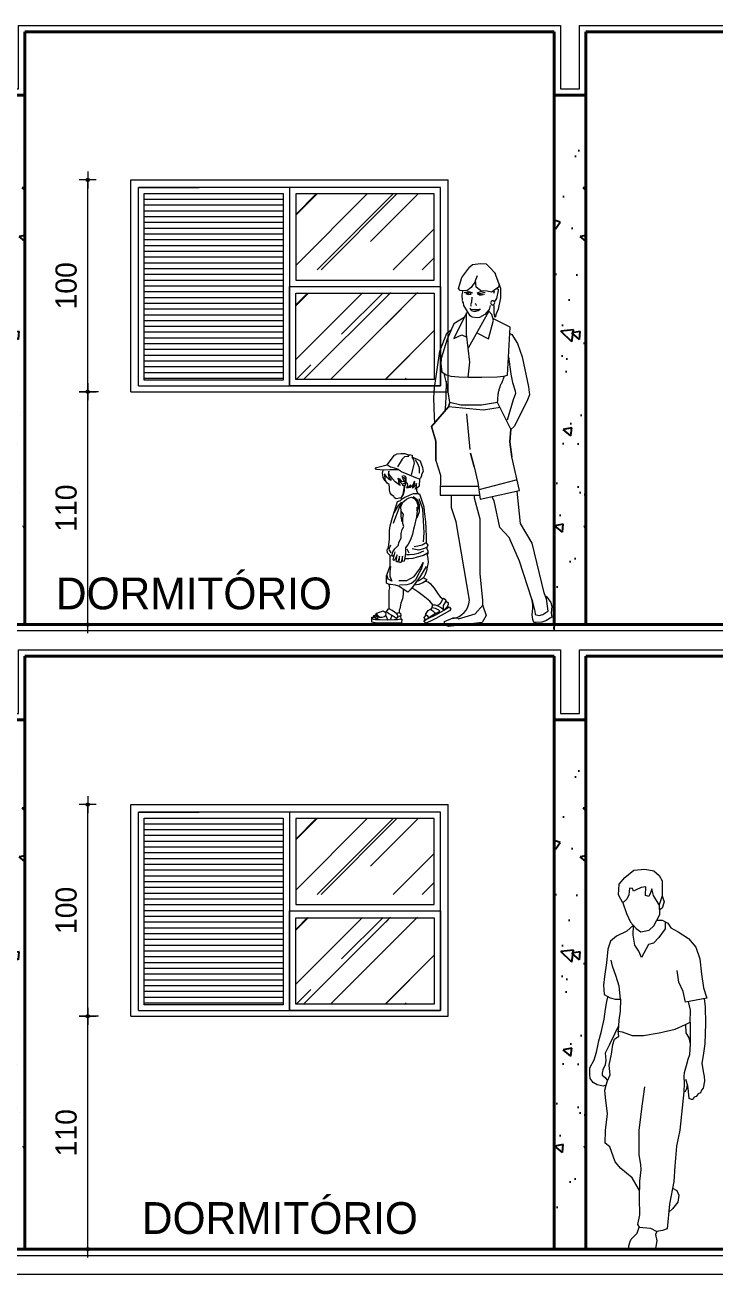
# Model space of a CAD drawing. Header units: millimetres. Extents: x 13204 to 24802, y 21209 to 40694.
# Drawn here: x 17764 to 18090, y 29175 to 29762 of the extents above; entities that cross this region are included whole.
import ezdxf

# ---------------------------------------------------------------- set-up
doc = ezdxf.new("R2010")
doc.units = ezdxf.units.MM
for name, color, linetype, lineweight in [('COTAS', 30, 'Continuous', 5), ('Hachura', 8, 'Continuous', 0), ('Layout', 6, 'Continuous', 15), ('Moveis', 6, 'Continuous', 13), ('PAREDE', 1, 'Continuous', 40), ('Paredes', 1, 'Continuous', 40), ('PISO', 5, 'Continuous', 5), ('TEXTO', 4, 'Continuous', 5), ('Veiculos e pessoas', 245, 'Continuous', 0)]:
    doc.layers.add(name, color=color, linetype=linetype, lineweight=lineweight)
doc.layers.add('HACHURAS', color=8, linetype='Continuous')
doc.styles.add('LANA', font='stylu.ttf')
doc.dimstyles.new('COTA 50', dxfattribs={"dimscale": 0, "dimtxt": 10, "dimasz": 0.5, "dimexe": 1.25, "dimexo": 5, "dimgap": 5, "dimtad": 1, "dimdec": 0, "dimtxsty": 'LANA', "dimblk": 'cota', "dimcen": 2.5, "dimse2": 1, "dimclrd": 256, "dimclre": 256, "dimclrt": 256, "dimaunit": 1, "dimadec": 0, "dimazin": 0, "dimtfac": 1, "dimtdec": 0, "dimtmove": 0, "dimatfit": 3, "dimldrblk": 'DOTSMALL', "dimfxl": 5, "dimfxlon": 1, "dimtzin": 9, "dimlwd": -1, "dimlwe": -1, "dimarcsym": 0})
pattern_1 = [(45, (13854.85, 29192.2), (23.14168, 61.71114), [409.0909, -54.5455, 136.3636, -27.2727]), (45, (13870.856, 29227.49), (-44.93342, 6.36396), [81.8182, -9, 163.6364, -20.4545]), (45, (13848.1, 29218.235), (87.35983, 113.20137), [218.1818, -38.1818, 109.0909, -27.2727])]
pattern_2 = [(45, (13854.85, 29487.2), (23.14168, 61.71114), [409.0909, -54.5455, 136.3636, -27.2727]), (45, (13870.856, 29522.49), (-44.93342, 6.36396), [81.8182, -9, 163.6364, -20.4545]), (45, (13848.1, 29513.235), (87.35983, 113.20137), [218.1818, -38.1818, 109.0909, -27.2727])]

# ---------------------------------------------------------------- blocks, each defined once
blk = doc.blocks.new('Pes004')
at = {"layer": 'Veiculos e pessoas', "color": 8}
for points in [[(-22.9, 1649.1), (-32.4, 1640.7), (-52.6, 1677.7), (-49.3, 1728.2), (-22.3, 1760.7), (20.3, 1794.4), (72, 1800), (114.6, 1792.1), (139.3, 1769.7), (153.9, 1743.9), (153.9, 1673.2), (140.5, 1630.6), (113.5, 1675.4), (105.7, 1706.9), (98.9, 1687.8), (91.1, 1669.8), (75.4, 1675.4), (76.5, 1715.8), (55.1, 1712.5), (31.6, 1701.3), (18.1, 1695.6), (13.6, 1708), (0.1, 1710.2), (-3.2, 1678.8), (-13.3, 1657.5), (-32.4, 1640.7), (-14.5, 1590.2), (4.6, 1548.7), (31.6, 1519.5), (54, 1503.8), (92.2, 1510.5), (114.6, 1531.8), (129.2, 1558.8), (154.5, 1557.8), (181.2, 1544.4), (194.5, 1521.8), (230.4, 1503.2), (278.3, 1472.6), (312.9, 1431.4), (331.6, 1375.5), (339.6, 1303.6), (348.9, 1238.4), (365.5, 1190.1), (265, 1171.9), (253, 1221.1), (233.1, 1265), (225.1, 1320.9)], [(31.6, 1701.3), (31.6, 1701.3)], [(153.9, 1673.2), (162.9, 1645.2), (153.9, 1614.9), (141, 1607.6)], [(140.5, 1630.6), (141.6, 1584.6), (129.2, 1558.8)], [(167.8, 1551.1), (167.8, 1517.8), (138.6, 1476.6), (113.3, 1450), (89.3, 1443.3), (56, 1382.1), (44, 1411.4), (25.4, 1440.7), (17.4, 1487.2), (18.1, 1534.1), (-13.2, 1507.2), (-61.1, 1483.2), (-90.4, 1459.3), (-102.4, 1422), (-109, 1356.8), (-118.4, 1291.7), (-122.4, 1251.7), (-119.7, 1207.8), (-91.7, 1191.9), (-67.8, 1185.2), (-42.5, 1185.2), (-49.1, 1246.4), (-62.5, 1293), (-81.1, 1340.9), (-86.4, 1370.2)], [(46.6, 281.4), (11.8, 341.1), (-41.6, 386.1), (-68.3, 416.7), (-93.8, 488), (-115.5, 504.5), (-112.9, 564.4), (-104, 643.3), (-112.8, 721.1), (-116.9, 755.2), (-110.8, 778.4), (-125.2, 773.7), (-153.5, 780.7), (-171.4, 792.4), (-185.7, 810.6), (-187.6, 829.7), (-186.9, 861.3), (-167.3, 899.5), (-156.1, 935.6), (-149, 964.4), (-145, 988.3), (-134.3, 1028.2), (-119.7, 1090.8), (-113, 1138.7), (-107.7, 1174.6), (-102.1, 1194.7)], [(-42.5, 1185.2), (-43.8, 1128), (-50.5, 1085.4), (-53.1, 1033.5)], [(353.2, 1187.9), (357.7, 1148.8), (359.2, 1070.7), (355.5, 974.6), (348, 919.1), (342, 883.8), (347.2, 843.2), (352.5, 820.7), (353.8, 798.3), (347.8, 765.5), (340.7, 755.8), (335.5, 743.5), (323.5, 738.2), (314.6, 725.2), (305.6, 722.6), (299.3, 712.1), (292.9, 711.7), (281.4, 716.2), (278.4, 749.1), (275, 775.5), (265.3, 805.4)], [(286.3, 1077.4), (287.6, 1133.3), (278.8, 1174.8), (278.8, 1174.8)], [(-51.8, 1059.5), (-68.9, 1023.4), (-95.2, 970.9), (-115.5, 929.6), (-114, 914.6), (-112.5, 895.8), (-114.7, 875.5), (-126.8, 851.5), (-129.8, 835.7), (-129.9, 826.7), (-115.6, 815), (-104.2, 800.1), (-91.7, 827.4), (-96.2, 873.3), (-85.4, 926.1), (-78.4, 971), (-70.4, 996.3), (-50.5, 1010.9), (-53.1, 1033.5), (-34.5, 1030.9), (12.1, 1013.6), (65.3, 1013.6), (139.9, 1025.6), (215.8, 1044.2), (263.7, 1065.5), (286.3, 1077.4), (287.1, 1018.9), (286.3, 973.7), (282.6, 922.8), (275.9, 901), (268.3, 870.3), (257.8, 838), (257.1, 821.5), (258.2, 789.2), (256.7, 748.2), (237.4, 566.9), (222.1, 491.8), (213.2, 396.3), (209.1, 324.2), (188.5, 217.2), (177.8, 100.3), (156.4, 92.3), (129.6, 87.8), (122.1, 74), (128.8, 43.6), (124.5, 17.2), (120.4, 0), (70.3, 0), (0, 0), (-3.5, 6.6), (-3.3, 20.9), (2.9, 40.5), (8.2, 51.2), (35.9, 79.8), (44.8, 109.2), (99.3, 103.9), (129.6, 87.8)], [(263.7, 1065.5), (266.3, 1026.9), (279.7, 1002.9), (286.3, 973.7)], [(-110.8, 778.4), (-104.2, 800.1)], [(70.2, 770.8), (60.3, 690.3), (43.3, 566), (43.3, 450.2), (51.8, 405), (53.8, 379.5), (47.5, 326), (45.7, 244.8), (46.6, 167.2), (37.7, 120.8), (44.8, 109.2)], [(256.7, 748.2), (264.5, 751.1), (271.3, 764), (273.4, 780.6)], [(202.9, 292), (224.2, 282.3), (233.2, 259.1), (228.7, 227), (202.8, 194.9), (185.1, 179.7)]]:
    blk.add_lwpolyline(points, dxfattribs=at)
blk = doc.blocks.new('Pes034')
at = {"layer": 'Veiculos e pessoas', "color": 8}
blk.add_lwpolyline([(-4.8, 792.3), (-4.8, 783.3), (-24.1, 775.6), (-42.1, 765.3), (-47.3, 751.5), (-53.3, 734.5), (-56.4, 715.3), (-48.7, 701.7), (-49, 694.5), (-43.3, 684.4), (-39.5, 679.3), (-36.9, 645.9), (-24.1, 635.6), (-25.4, 624.1), (-33.1, 610), (-39.5, 610), (-54.9, 563.7), (-58.7, 548.3), (-61.3, 527.8), (-66.5, 477.7), (-69, 444.3), (-70.3, 407.1), (-70.3, 378.8), (-78, 368.5), (-75.4, 359.6), (-71.6, 354.4), (-78, 341.6), (-78, 328.7), (-75.4, 321), (-78, 304.3), (-79.3, 285.1), (-75.4, 264.5), (-71.6, 246.5), (-65.2, 229.9), (-57.5, 213.2), (-73.3, 205.5), (-67.7, 197.8), (-80.6, 193.9), (-89.6, 186.2), (-107.5, 164.4), (-126.8, 136.1), (-135.8, 123.3), (-148.6, 113.6), (-151.9, 117.5), (-158.9, 113), (-164, 106.6), (-162.6, 103.9), (-170.5, 98.9), (-174.3, 93.7), (-174.3, 86), (-167.9, 75.1), (-155.1, 62.9), (-175.6, 75.8), (-180.7, 74.5), (-186.5, 64.8), (-180.7, 57.8), (-116.5, 21.8), (-90.9, 9), (-69, 0), (-61.2, 9.5), (-64.5, 18.6), (-61.3, 26.3), (-70.9, 37.9), (-67.9, 40.9), (-79.3, 58.4), (-90.2, 65.5), (-92.6, 63.9), (-99.2, 71.9), (-98.6, 77), (-102.4, 86), (-87, 104), (-56.2, 128.4), (-30.5, 147.7), (-2.2, 166.9), (5.5, 156.7), (15.7, 145.6), (37.6, 159.2), (38.2, 136.1), (41.4, 114.3), (49.1, 93.7), (54.3, 66.8), (56.8, 60.4), (57.8, 48.8), (50.4, 46.2), (48.5, 34), (50.4, 33.4), (49.1, 18), (45.3, 18), (46.5, 0), (163.4, 0), (185.7, 4.6), (186.5, 17.7), (186.5, 27), (176.2, 27), (176.2, 36), (167.3, 38.5), (162.1, 46.2), (132.6, 57.8), (123.6, 51.4), (117.2, 54.4), (119.1, 55.2), (114.6, 59.1), (106.9, 66.8), (104.3, 66.8), (104.3, 93.7), (104.3, 116.9), (104.3, 154.1), (101.8, 165.7), (104.3, 182.3), (117.2, 187.5), (117.2, 222.2), (109.5, 244), (99.2, 270.9), (99.2, 286.4), (99.2, 318.5), (112, 331.3), (113.3, 345.4), (108.2, 358.3), (103, 394.2), (103, 436.6), (99.2, 459.7), (88.9, 498.2), (69.7, 558.6), (65.8, 574), (50.4, 579.1), (46.5, 583), (47.8, 590.7), (70.9, 586.8), (78.7, 592), (82.5, 597.1), (92.8, 604.8), (99.2, 615.1), (103, 627.9), (103, 639.5), (104.3, 653.6), (113.3, 660), (124.1, 678.4), (123.6, 671.6), (132.6, 687), (135.2, 707.5), (132.6, 721.7), (164.7, 725.5), (171.1, 733.2), (113.3, 747.4), (78.7, 792.3), (67.1, 798.7), (49.1, 800), (29.9, 800), (18.3, 796.1), (9.3, 791), (8, 796.1)], close=True, dxfattribs=at)
for points in [[(-38.8, 707.5), (-38.8, 730.7), (-33.1, 748.6), (-19.6, 770.5)], [(-2.2, 783.9), (-11.2, 770.5), (-13.2, 755.1), (1, 699.8)], [(11.9, 787.2), (32.4, 785.2), (42.7, 774.3), (64.5, 737.1)], [(-39.5, 679.9), (-21.5, 686.4), (19.6, 703.1), (45.9, 714.6), (60.7, 724.2), (82.5, 723), (101.8, 723), (132.6, 721.7)], [(34.3, 647.8), (35, 635), (40.1, 608), (47.8, 590.7), (38.2, 604.2), (32.4, 626), (30.5, 648.5), (26, 655.5), (24.1, 663.9), (24.1, 683.8), (27.3, 691.5), (36.3, 694.7), (45.3, 692.8), (40.1, 682.5), (35, 672.2), (31.8, 668.4), (43.3, 667.1), (56.2, 683.1), (48.5, 662), (45.3, 656.8), (56.8, 669.7), (61.3, 683.8), (60, 665.2), (53, 649.1), (75.4, 666.5), (88.3, 681.2), (105.6, 705), (106.3, 717.8), (108.8, 701.8), (105.6, 688.9), (94.7, 673.5), (105, 677.4), (115.9, 689.6), (126.2, 705), (124.1, 678.4)], [(112, 747.4), (97.9, 738.4), (74.8, 731.3), (61.3, 726.2)], [(-24.1, 635.6), (-18.3, 632.4), (-24.7, 642.7), (-24.7, 658.7), (-21.5, 649.1), (-5.5, 636.3), (-8, 643.3), (-12.5, 649.1), (-17, 655.5), (-15.7, 669.7), (-11.2, 658.7), (-6.7, 651), (5.5, 640.8), (12.5, 638.2), (4.2, 647.8), (4.2, 653), (11.2, 642.7), (20.2, 637.6), (18.9, 642.7), (16.4, 650.4), (17.7, 658.7), (22.8, 663.9)], [(41.4, 685.1), (38.7, 687.7), (34.4, 687.7), (30.6, 681.8), (28.4, 674.9), (30.6, 666.4), (31, 659.2), (37.4, 656.7), (41.6, 654.9), (42.5, 651.1)], [(30.5, 648.5), (36.3, 647.8), (40.8, 649.1)], [(-36.3, 588.1), (-53, 539.3), (-59.4, 425.7), (-55.5, 383.3)], [(-9.3, 597.8), (-28.6, 583), (-37.6, 559.9), (-37.6, 524.6), (-26.6, 495)], [(-31.8, 610), (-9.3, 610), (6.1, 603.5), (31.1, 592.6), (46.5, 583)], [(90.2, 317.8), (90.2, 324.9), (87, 336.4), (78, 349.9), (60.7, 367.9), (58.1, 380.1), (47.8, 401.3), (47.2, 423.1), (43.3, 441.7), (35.6, 455.2), (40.1, 469.3), (40.1, 495), (36.9, 512.4), (43.3, 521.3), (47.8, 529.1), (49.8, 549), (45.3, 559.9), (39.5, 571.4), (22.8, 584.9), (10.6, 592), (-1.6, 593.9), (-13.8, 588.1), (-24.7, 575.3), (-31.8, 556), (-31.8, 540.6), (-27.3, 529.7), (-27.9, 547.7)], [(-27.3, 529.7), (-24.1, 501.4), (-13.2, 453.9), (-11.2, 443), (-5.5, 419.9), (4.2, 392.9), (15.1, 371.7), (26.6, 355.1), (27.3, 350.6), (27.9, 330), (29.9, 308.2), (34.3, 292.8), (38.8, 290.2), (41.4, 292.8), (41.4, 305.6), (42.1, 316.5), (44.6, 302.4), (46.5, 292.8), (50.4, 286.4), (56.2, 284.4), (57.5, 289.6), (54.9, 304.3), (54.9, 315.9), (58.1, 303.7), (63.9, 289.6), (67.7, 288.9), (70.9, 291.5), (70.3, 299.8), (66.5, 321.7), (72.2, 308.8), (76.7, 301.8), (81.9, 296), (85.7, 298.6), (82.5, 311.4), (79.9, 324.2), (76.1, 335.8)], [(47.8, 570.1), (63.9, 529.1), (74.8, 499.5), (85.7, 469.3)], [(48.8, 567.7), (62.1, 554.4), (82, 519.8)], [(48.5, 525.2), (49.8, 503.4), (44.6, 477.7)], [(-72.9, 357), (-55.5, 350.6), (-35, 344.1), (-4.8, 349.9)], [(-67.7, 377.5), (-51, 367.9), (-31.8, 362.8), (-13.2, 360.2)], [(98.6, 367.9), (105.6, 349.3), (104.3, 344.1), (96, 331.3)], [(-77.4, 330), (-57.5, 319.7), (-28.6, 310.8), (-8, 305), (11.2, 303.7), (30.5, 303.7)], [(-57.5, 339), (-32.4, 328.1), (-13.2, 323), (8, 321.7), (22.8, 321.7)], [(20.9, 350.6), (17.7, 344.1), (11.2, 331.3)], [(99.2, 318.5), (90.2, 317.8), (85.1, 317.8), (79.9, 323.6)], [(-69.7, 267.1), (-42.7, 220.2), (-14.4, 180.4), (-2.2, 166.9)], [(58.1, 201), (46.5, 201), (20.2, 200.3), (-14.4, 220.2), (-38.4, 254.3), (-56.2, 285.1), (-47.3, 254.3), (-28.7, 222.2), (-20.2, 202.2), (-1, 186.8), (20.2, 179.8), (55.5, 179.1)], [(98.6, 266.5), (101.8, 242.1), (101.8, 220.9), (92.1, 197.1), (109.5, 207.1), (115.2, 227.6)], [(-67.7, 197.8), (-54.9, 189.4), (-35, 181.7), (-13.2, 179.1)], [(-57.5, 213.2), (-38.8, 201), (-31.1, 197.8)], [(37.6, 159.2), (47.2, 166.3), (59.4, 173.4), (74.8, 179.1), (98.6, 181.7), (104.3, 182.3)], [(-175.6, 75.8), (-173.7, 72.4), (-164.2, 65.5), (-115.2, 37.2), (-75.4, 18), (-62.6, 10.6)], [(-162.6, 103.9), (-157.8, 95.7), (-150.6, 82.2), (-150.6, 69.3), (-151.8, 63.6), (-156.3, 60.9)], [(-102.4, 86), (-113.3, 86), (-129.4, 80.3), (-142.9, 72.5), (-151.8, 63.6)], [(-148.6, 113.6), (-139.4, 97.6), (-134.9, 89.9), (-130.4, 85.4), (-123, 82.6)], [(-92.6, 63.9), (-101.5, 57.9), (-112.7, 46.8), (-115.9, 45.6), (-134.5, 56.3), (-129.9, 61), (-114.6, 68.1), (-99.2, 71.9)], [(54.1, 47.5), (63.2, 46.9), (67.7, 43.7), (78.7, 52), (90.2, 59.1), (104.3, 66.8)], [(-116.9, 46.2), (-101.1, 37.1), (-82.3, 24.5), (-78, 32), (-70.9, 37.9)], [(-64.5, 18.6), (-69, 18.6), (-76.1, 20.5), (-81.9, 23.9)], [(49.1, 18), (65.8, 14.8), (81.2, 14.8), (111.4, 14.1)], [(50.4, 33.4), (54.3, 32.7), (64.5, 26.3), (69.7, 21.8), (71.6, 14.8)], [(57.8, 48.8), (57.8, 47.3)], [(117.2, 54.4), (105.6, 45.6), (94.7, 39.2), (81, 31.2), (72.7, 24.7), (69.5, 23.4), (65.5, 27.3), (62.5, 32.6), (64.3, 39), (68.3, 43.1)], [(94.7, 39.2), (93.4, 30.8), (97.9, 18.6), (101.1, 14.8)], [(167.3, 38.5), (159.6, 33.4), (154.7, 30.1), (150, 27.5), (137.5, 27.5), (126.7, 31.6), (122.3, 36), (116.5, 28.3), (111.4, 14.1), (146.7, 14.8), (169.2, 14.8), (178.8, 17.3), (184.6, 23.1), (186.5, 27)], [(123.6, 51.4), (120.4, 45.6), (122.3, 36)], [(146.7, 14.8), (163.4, 18), (176.2, 27)], [(150, 27.5), (154.2, 31.6), (161.9, 42.6)], [(159.6, 33.4), (157.6, 28.3), (158.9, 21.8), (164, 18.6)], [(159.3, 29.5), (167, 28.5), (169.3, 26.2), (169.8, 22.5)], [(162.4, 34.4), (171.6, 33.4), (174.9, 30.1), (174.9, 26)]]:
    blk.add_lwpolyline(points, dxfattribs=at)
blk = doc.blocks.new('Pes018')
at = {"layer": 'Veiculos e pessoas', "color": 8}
for points in [[(-55.9, 1652.5), (-82.5, 1581), (-81.3, 1536.4), (-71.5, 1482.8), (-61.8, 1460.5), (-56.9, 1442.7), (-52.1, 1460.5), (-52.1, 1496.2), (-49.5, 1503.7)], [(75.9, 1570.4), (86.3, 1569.1), (108.2, 1570.6), (116.9, 1580.3), (101, 1631.4), (62.8, 1682.8), (50.1, 1693.5), (12.9, 1698.3), (-13.6, 1695.9), (-30.2, 1680.4), (-56.6, 1651.7), (-56.9, 1649.8)], [(-75.5, 1599.7), (-71.8, 1585.5), (-42.8, 1563.9), (-40.1, 1563.2), (-19.5, 1567.6), (10.9, 1569.1), (11.9, 1570.7), (32.8, 1586.9), (36.5, 1618.1), (26.9, 1640.7)], [(36, 1614.1), (55.9, 1584), (77.8, 1569.1)], [(-52.7, 1567.9), (-49.4, 1556.4)], [(-9.5, 1560), (13.2, 1564.2), (30.6, 1558.4)], [(16.2, 1556.8), (16.2, 1548.5), (24.2, 1551.3), (23.5, 1556.5), (11, 1557.1), (-6.3, 1552.7)], [(16.2, 1548.5), (-0.2, 1551.7)], [(90, 1561.7), (67.2, 1565.5), (49.9, 1559.3)], [(53.3, 1539.2), (55.2, 1515.1), (59.3, 1503.2), (56.2, 1496.4)], [(71.5, 1558), (72.4, 1551.7)], [(99.3, 1550), (95.6, 1562.9), (97.5, 1569.9)], [(98.3, 1522.7), (99.6, 1550.2)], [(26.2, 1369.6), (-25, 1341.9), (-49.3, 1431.2), (-41, 1456.9), (-27.2, 1472.8), (70.7, 1298.2)], [(-25.5, 1477.2), (-26.8, 1472.1)], [(70.8, 1161), (62.5, 1232.2), (79, 1364.7), (78, 1465.2), (74.3, 1467.3), (71.8, 1468.4)], [(89.3, 1443.7), (138.9, 1413.2), (169.5, 1340.1), (198.3, 1249.3), (200.6, 1222.7), (195.1, 1187.1), (175.4, 1172.7), (152.1, 1166.2), (115.1, 1162.3), (70.6, 1161), (6, 1161), (-66.1, 1162.3), (-97.8, 1166.2), (-115.1, 1170.4), (-127.8, 1397.4), (-48.5, 1437)], [(78, 1465.2), (138.8, 1344.6), (100.8, 1360.6), (77.1, 1349.5)], [(-126.1, 1367.6), (-135.3, 1363.2), (-162.4, 1319.7), (-184.4, 1257.6), (-214.9, 1114.9), (-218.3, 1077.6), (-206.4, 1046.6), (-172.5, 982.5), (-147.3, 929.7), (-131, 913.9)], [(228, 946.9), (229.4, 972.4), (233.7, 1063.2), (230.3, 1110.7), (204.9, 1284.5), (171.1, 1369.4), (149.9, 1387)], [(-120, 1257.8), (-130.2, 1174.9), (-138.7, 1135.6), (-151.1, 1096), (-152.2, 1083.9), (-142.1, 1054.9), (-112.8, 958.7)], [(-79.7, 1017.6), (-2.4, 1005.7), (163.4, 1021.5), (157.4, 1041), (164.9, 1092.5), (173.3, 1135.2), (180.7, 1166.2), (184, 1179)], [(-67.5, 1040.7), (-68.8, 1053.6), (-69.9, 1064.3), (-70.9, 1073.1), (-71.7, 1080.4), (-72.5, 1086.4), (-73.2, 1091.4), (-74, 1095.7), (-74.9, 1099.7), (-75.9, 1103.6), (-77, 1107.5), (-78.2, 1111.3), (-79.6, 1115), (-81, 1118.8), (-82.5, 1122.5), (-84.1, 1126.2), (-85.8, 1129.9), (-87.6, 1133.6), (-89.5, 1137.7), (-91.6, 1142.3), (-94, 1148), (-96.6, 1155), (-99.7, 1163.5), (-100.9, 1166.9)], [(174.5, 1141.8), (176.2, 1071.4), (177.9, 1034.2), (181.8, 1000.2)], [(43.1, 737), (59, 802.2), (43.1, 737), (25, 664.2), (14.8, 585.3), (-172.2, 626), (-135.7, 784.8), (-125.5, 856.5), (-131.1, 915.5), (-67.6, 1041.7), (7.8, 1028.5), (105.3, 1029.7), (157.4, 1041), (163.4, 1021.5), (244, 928.4), (223.2, 859.3), (222.8, 767.3), (201, 699.1), (202.5, 604.6), (16.5, 604.6)], [(222.8, 767.3), (223.2, 859.3), (244, 928.4), (163.4, 1021.5)], [(77.9, 987.3), (62.8, 820.1)], [(-131.1, 915.5), (-125.5, 856.5), (-135.7, 784.8)], [(-160.6, 676.5), (20.4, 628.7)], [(-299.4, 112.3), (-288.7, 142.2), (-230.8, 377.9), (-176.5, 470.6), (-160.3, 623.5)], [(-230.4, 112.1), (-171.1, 291.7), (-122.2, 404.4), (-78.8, 450.7), (-51.7, 576.6), (-40.5, 597.4)], [(2.3, 82.1), (2.3, 107.5), (13.4, 232.1), (13.4, 490.5), (40.6, 589.9), (40.3, 604.6)], [(22.5, 644.7), (201.9, 644.7)]]:
    blk.add_lwpolyline(points, dxfattribs=at)
for points in [[(-66.2, 1580.2, 0.397598), (-71.6, 1571.2), (-62.3, 1532.5), (-53.1, 1518.6)], [(-33.6, 1499.5), (-28.6, 1481.5), (-7.2, 1457.1), (17.9, 1443.5), (27.8, 1441.3), (52, 1445, 0.221478), (61.2, 1451.1), (91, 1500), (92.3, 1512), (97.7, 1520)], [(39.3, 1508.4, 0.535184), (33.7, 1499.2)], [(144.2, 21.8, -0.367789), (65.2, 107.5), (127.4, 477.2), (149.1, 543.5), (149.1, 604.6)]]:
    blk.add_lwpolyline(points, format="xyb", dxfattribs=at)
for points in [[(82, 1555.9), (70.4, 1550.9), (56.4, 1553.7), (63.7, 1559.5)], [(-243.5, 56.1), (-245.6, 40.6), (-252, 38), (-264.7, 35.4), (-281.6, 40.6), (-300.7, 53.5), (-307, 56.1), (-297.5, 126.9), (-319.8, 97.5), (-324, 79.4), (-321.9, 45.8), (-324, 27.7), (-296.4, 9.6), (-277.4, 4.4), (-249.8, 1.8), (-239.2, 1.8), (-235, 17.3), (-230.8, 38), (-235, 69.1), (-235, 87.2), (-230.4, 112.1)], [(-14.6, 35.4), (4.4, 1.8), (163.3, -16.3), (182.4, -8.5), (182.4, 7), (142.1, 25.1), (120.9, 25.1), (116.7, 19.9), (38.3, 43.2), (2.3, 84.6), (1, 80.7)]]:
    blk.add_lwpolyline(points, close=True, dxfattribs=at)
blk.add_lwpolyline([(55.8, 1475.6, -0.315196), (14.1, 1482.6), (25.5, 1479.5), (39.5, 1478.8), (56.8, 1480.7), (62.3, 1486.5, -0.229883)], format="xyb", close=True, dxfattribs=at)
blk.add_circle((-45.1, 1512.3), 9.66, dxfattribs=at)
blk = doc.blocks.new('cota')
at = {"layer": 'COTAS'}
blk.add_hatch(color=256, dxfattribs=at).paths.add_polyline_path([(-1.6, 0, 1), (1.6, 0, 1)])
for points in [[(-1.6, 0), (-8, 0)], [(0, 1.6), (0, 8)], [(8, 0), (1.6, 0)], [(0, -8), (0, -1.6)]]:
    blk.add_lwpolyline(points, dxfattribs=at)
blk.add_circle((0, 0), 1.6, dxfattribs=at)
blk = doc.blocks.new('*D929')
at = {"layer": 'COTAS', "transparency": 16777216}
for p, q in [((17794.07, 29184.06), (17794.07, 29293.06)), ((17789.07, 29183.56), (17795.32, 29183.56))]:
    blk.add_line(p, q, dxfattribs=at)
at = {"layer": 'Defpoints', "color": 0, "transparency": 16777216}
for p in [(17794.07, 29293.56), (17814.34, 29293.56), (17764.34, 29183.56)]:
    blk.add_point(p, dxfattribs=at)
at = {"layer": 'COTAS', "transparency": 16777216, "xscale": 0.5, "yscale": 0.5, "zscale": 0.5}
for p, rotation in [((17794.07, 29293.56), 90), ((17794.07, 29183.56), 270)]:
    blk.add_blockref('cota', p, dxfattribs=dict(at, rotation=rotation))
at = {"layer": 'COTAS', "transparency": 16777216, "insert": (17783.89, 29238.56), "char_height": 10, "attachment_point": 5, "rotation": 90, "style": 'LANA'}
blk.add_mtext('110', dxfattribs=at)
blk = doc.blocks.new('_DotSmall')
at = {"layer": 'PAREDE', "color": 0, "const_width": 0.5}
blk.add_lwpolyline([(-0.0625, 0, 1), (0.0625, 0, 1)], format="xyb", close=True, dxfattribs=at)
blk = doc.blocks.new('*D930')
at = {"layer": 'COTAS', "transparency": 16777216}
for p, q in [((17794.07, 29294.06), (17794.07, 29393.06)), ((17799.07, 29293.56), (17792.82, 29293.56))]:
    blk.add_line(p, q, dxfattribs=at)
at = {"layer": 'Defpoints', "color": 0, "transparency": 16777216}
for p in [(17794.07, 29393.56), (17814.34, 29393.56), (17814.34, 29293.56)]:
    blk.add_point(p, dxfattribs=at)
at = {"layer": 'COTAS', "transparency": 16777216, "xscale": 0.5, "yscale": 0.5, "zscale": 0.5}
for p, rotation in [((17794.07, 29393.56), 90), ((17794.07, 29293.56), 270)]:
    blk.add_blockref('cota', p, dxfattribs=dict(at, rotation=rotation))
at = {"layer": 'COTAS', "transparency": 16777216, "insert": (17783.89, 29343.56), "char_height": 10, "attachment_point": 5, "rotation": 90, "style": 'LANA'}
blk.add_mtext('100', dxfattribs=at)
blk = doc.blocks.new('*D862')
at = {"layer": 'COTAS', "transparency": 16777216}
for p, q in [((17794.07, 29479.06), (17794.07, 29588.06)), ((17789.07, 29478.56), (17795.32, 29478.56))]:
    blk.add_line(p, q, dxfattribs=at)
at = {"layer": 'Defpoints', "color": 0, "transparency": 16777216}
for p in [(17794.07, 29588.56), (17814.34, 29588.56), (17764.34, 29478.56)]:
    blk.add_point(p, dxfattribs=at)
at = {"layer": 'COTAS', "transparency": 16777216, "xscale": 0.5, "yscale": 0.5, "zscale": 0.5}
for p, rotation in [((17794.07, 29588.56), 90), ((17794.07, 29478.56), 270)]:
    blk.add_blockref('cota', p, dxfattribs=dict(at, rotation=rotation))
at = {"layer": 'COTAS', "transparency": 16777216, "insert": (17783.89, 29533.56), "char_height": 10, "attachment_point": 5, "rotation": 90, "style": 'LANA'}
blk.add_mtext('110', dxfattribs=at)
blk = doc.blocks.new('*D863')
at = {"layer": 'COTAS', "transparency": 16777216}
for p, q in [((17794.07, 29589.06), (17794.07, 29688.06)), ((17799.07, 29588.56), (17792.82, 29588.56))]:
    blk.add_line(p, q, dxfattribs=at)
at = {"layer": 'Defpoints', "color": 0, "transparency": 16777216}
for p in [(17794.07, 29688.56), (17814.34, 29688.56), (17814.34, 29588.56)]:
    blk.add_point(p, dxfattribs=at)
at = {"layer": 'COTAS', "transparency": 16777216, "xscale": 0.5, "yscale": 0.5, "zscale": 0.5}
for p, rotation in [((17794.07, 29688.56), 90), ((17794.07, 29588.56), 270)]:
    blk.add_blockref('cota', p, dxfattribs=dict(at, rotation=rotation))
at = {"layer": 'COTAS', "transparency": 16777216, "insert": (17783.89, 29638.56), "char_height": 10, "attachment_point": 5, "rotation": 90, "style": 'LANA'}
blk.add_mtext('100', dxfattribs=at)

msp = doc.modelspace()

# ---------------------------------------------------------------- hatches: boundary and pattern name
at = {"layer": 'Hachura'}
h = msp.add_hatch(dxfattribs=at)
h.set_pattern_fill('_USER', color=256, scale=2.727273, style=0, pattern_type=0)
h.set_pattern_definition([(0, (17805.707, 29510.382), (0, 2.727273), [])])
h.paths.add_polyline_path([(17886.34, 29682.2), (17820.71, 29682.2), (17820.71, 29594.02), (17886.34, 29594.02)])
h = msp.add_hatch(dxfattribs=at)
h.set_pattern_fill('AR-RROOF', color=256, angle=45, style=0)
h.set_pattern_definition([(45, (-26183.9, 39764.552), (21.552615, 57.473639), [381, -50.8, 127, -25.4]), (45, (-26168.992, 39797.42), (-41.847994, 5.92697), [76.2, -8.382, 152.4, -19.05]), (45, (-26190.185, 39788.799), (81.3611205, 105.428207), [203.2, -35.56, 101.6, -25.4])])
h.paths.add_polyline_path([(17957.71, 29681.93), (17892.34, 29681.93), (17892.34, 29646.11), (17957.71, 29646.11)])
h = msp.add_hatch(dxfattribs=at)
h.set_pattern_fill('AR-RROOF', color=256, scale=27.272727, angle=45, style=0)
h.set_pattern_definition(pattern_2)
h.paths.add_polyline_path([(17892.34, 29635.11), (17957.71, 29635.38), (17957.71, 29594.29), (17892.34, 29594.29)])
h = msp.add_hatch(dxfattribs=at)
h.set_pattern_fill('AR-RROOF', color=256, scale=27.272727, angle=45, style=0)
h.set_pattern_definition(pattern_2)
h.paths.add_polyline_path([(17934.8, 29635.38), (17957.71, 29635.38), (17957.71, 29594.29), (17934.8, 29594.02)])
h = msp.add_hatch(dxfattribs=at)
h.set_pattern_fill('AR-RROOF', color=256, scale=27.272727, angle=45, style=0)
h.set_pattern_definition(pattern_2)
h.paths.add_polyline_path([(17934.8, 29635.38), (17957.71, 29635.38), (17957.71, 29594.29), (17934.8, 29594.02)])
h = msp.add_hatch(dxfattribs=at)
h.set_pattern_fill('AR-RROOF', color=256, scale=27.272727, angle=45, style=0)
h.set_pattern_definition(pattern_2)
h.paths.add_polyline_path([(17934.8, 29635.38), (17957.71, 29635.38), (17957.71, 29594.29), (17934.8, 29594.02)])
h = msp.add_hatch(dxfattribs=at)
h.set_pattern_fill('_USER', color=256, scale=2.727273, style=0, pattern_type=0)
h.set_pattern_definition([(0, (17805.707, 29215.382), (0, 2.727273), [])])
h.paths.add_polyline_path([(17886.34, 29387.2), (17820.71, 29387.2), (17820.71, 29299.02), (17886.34, 29299.02)])
h = msp.add_hatch(dxfattribs=at)
h.set_pattern_fill('AR-RROOF', color=256, angle=45, style=0)
h.set_pattern_definition([(45, (-26183.9, 39469.552), (21.552615, 57.473639), [381, -50.8, 127, -25.4]), (45, (-26168.992, 39502.42), (-41.847994, 5.92697), [76.2, -8.382, 152.4, -19.05]), (45, (-26190.185, 39493.799), (81.3611205, 105.428207), [203.2, -35.56, 101.6, -25.4])])
h.paths.add_polyline_path([(17957.71, 29386.93), (17892.34, 29386.93), (17892.34, 29351.11), (17957.71, 29351.11)])
h = msp.add_hatch(dxfattribs=at)
h.set_pattern_fill('AR-RROOF', color=256, scale=27.272727, angle=45, style=0)
h.set_pattern_definition(pattern_1)
h.paths.add_polyline_path([(17892.34, 29340.11), (17957.71, 29340.38), (17957.71, 29299.29), (17892.34, 29299.29)])
h = msp.add_hatch(dxfattribs=at)
h.set_pattern_fill('AR-RROOF', color=256, scale=27.272727, angle=45, style=0)
h.set_pattern_definition(pattern_1)
h.paths.add_polyline_path([(17934.8, 29340.38), (17957.71, 29340.38), (17957.71, 29299.29), (17934.8, 29299.02)])
h = msp.add_hatch(dxfattribs=at)
h.set_pattern_fill('AR-RROOF', color=256, scale=27.272727, angle=45, style=0)
h.set_pattern_definition(pattern_1)
h.paths.add_polyline_path([(17934.8, 29340.38), (17957.71, 29340.38), (17957.71, 29299.29), (17934.8, 29299.02)])
h = msp.add_hatch(dxfattribs=at)
h.set_pattern_fill('AR-RROOF', color=256, scale=27.272727, angle=45, style=0)
h.set_pattern_definition(pattern_1)
h.paths.add_polyline_path([(17934.8, 29340.38), (17957.71, 29340.38), (17957.71, 29299.29), (17934.8, 29299.02)])
at = {"layer": 'HACHURAS'}
h = msp.add_hatch(dxfattribs=at)
h.set_pattern_fill('AR-CONC', color=256, scale=0.25, angle=90, style=0)
h.set_pattern_definition([(140, (17749.343, 29476.564), (3.985, 45.546), [4.7625, -52.3875]), (85, (17749.343, 29476.564), (-47.764, -8.811), [3.81, -41.91]), (190.45, (17749.675, 29480.36), (-43.779, 36.736), [4.0475, -44.5225]), (136.184, (17736.643, 29476.564), (10.51, 67.77), [7.144, -78.581]), (186.636, (17737.52, 29482.21), (-61.856, 59.351), [6.071, -66.784]), (81.184, (17736.64, 29476.564), (-61.856, 59.351), [5.715, -62.865]), (111, (17739.82, 29482.914), (25.5664, 37.904), [4.7625, -52.3875]), (56, (17739.82, 29482.914), (-46.047, 15.4505), [3.81, -41.91]), (161.451, (17741.95, 29486.072), (-20.481, 53.354), [4.0475, -44.5225]), (127.5, (17749.343, 29476.564), (-21.1388, 0.7722), [0, -41.402, 0, -42.545, 0, -42.0688]), (97.5, (17749.343, 29476.564), (-25.0451, 16.705), [0, -24.257, 0, -40.4495, 0, -16.0338]), (57.5, (17749.343, 29462.403), (1.4322, 33.8976), [0, -15.875, 0, -49.53, 0, -65.7225]), (47.5, (17749.343, 29456.053), (-6.3566, 37.0323), [0, -20.6375, 0, -32.893, 0, -46.6725])])
h.paths.add_polyline_path([(17764.34, 29726.56), (17749.34, 29726.56), (17749.34, 29476.56), (17764.34, 29476.56)])
h = msp.add_hatch(dxfattribs=at)
h.set_pattern_fill('AR-CONC', color=256, scale=0.25, angle=90, style=0)
h.set_pattern_definition([(140, (18014.343, 29476.564), (3.985, 45.546), [4.7625, -52.3875]), (85, (18014.343, 29476.564), (-47.764, -8.811), [3.81, -41.91]), (190.45, (18014.675, 29480.36), (-43.779, 36.736), [4.0475, -44.5225]), (136.184, (18001.643, 29476.564), (10.51, 67.77), [7.144, -78.581]), (186.636, (18002.52, 29482.21), (-61.856, 59.351), [6.071, -66.784]), (81.184, (18001.64, 29476.564), (-61.856, 59.351), [5.715, -62.865]), (111, (18004.82, 29482.914), (25.5664, 37.904), [4.7625, -52.3875]), (56, (18004.82, 29482.914), (-46.047, 15.4505), [3.81, -41.91]), (161.451, (18006.95, 29486.072), (-20.481, 53.354), [4.0475, -44.5225]), (127.5, (18014.343, 29476.564), (-21.1388, 0.7722), [0, -41.402, 0, -42.545, 0, -42.0688]), (97.5, (18014.343, 29476.564), (-25.0451, 16.705), [0, -24.257, 0, -40.4495, 0, -16.0338]), (57.5, (18014.343, 29462.403), (1.4322, 33.8976), [0, -15.875, 0, -49.53, 0, -65.7225]), (47.5, (18014.343, 29456.053), (-6.3566, 37.0323), [0, -20.6375, 0, -32.893, 0, -46.6725])])
h.paths.add_polyline_path([(18029.34, 29726.56), (18014.34, 29726.56), (18014.34, 29476.56), (18029.34, 29476.56)])
h = msp.add_hatch(dxfattribs=at)
h.set_pattern_fill('AR-CONC', color=256, scale=0.25, angle=90, style=0)
h.set_pattern_definition([(140, (17749.343, 29183.564), (3.985, 45.546), [4.7625, -52.3875]), (85, (17749.343, 29183.564), (-47.764, -8.811), [3.81, -41.91]), (190.45, (17749.675, 29187.36), (-43.779, 36.736), [4.0475, -44.5225]), (136.184, (17736.643, 29183.564), (10.51, 67.77), [7.144, -78.581]), (186.636, (17737.52, 29189.21), (-61.856, 59.351), [6.071, -66.784]), (81.184, (17736.64, 29183.564), (-61.856, 59.351), [5.715, -62.865]), (111, (17739.82, 29189.914), (25.5664, 37.904), [4.7625, -52.3875]), (56, (17739.82, 29189.914), (-46.047, 15.4505), [3.81, -41.91]), (161.451, (17741.95, 29193.072), (-20.481, 53.354), [4.0475, -44.5225]), (127.5, (17749.343, 29183.564), (-21.1388, 0.7722), [0, -41.402, 0, -42.545, 0, -42.0688]), (97.5, (17749.343, 29183.564), (-25.0451, 16.705), [0, -24.257, 0, -40.4495, 0, -16.0338]), (57.5, (17749.343, 29169.403), (1.4322, 33.8976), [0, -15.875, 0, -49.53, 0, -65.7225]), (47.5, (17749.343, 29163.053), (-6.3566, 37.0323), [0, -20.6375, 0, -32.893, 0, -46.6725])])
h.paths.add_polyline_path([(17749.34, 29183.56), (17764.34, 29183.56), (17764.34, 29433.56), (17749.34, 29433.56)])
h = msp.add_hatch(dxfattribs=at)
h.set_pattern_fill('AR-CONC', color=256, scale=0.25, angle=90, style=0)
h.set_pattern_definition([(140, (18014.343, 29183.564), (3.985, 45.546), [4.7625, -52.3875]), (85, (18014.343, 29183.564), (-47.764, -8.811), [3.81, -41.91]), (190.45, (18014.675, 29187.36), (-43.779, 36.736), [4.0475, -44.5225]), (136.184, (18001.643, 29183.564), (10.51, 67.77), [7.144, -78.581]), (186.636, (18002.52, 29189.21), (-61.856, 59.351), [6.071, -66.784]), (81.184, (18001.64, 29183.564), (-61.856, 59.351), [5.715, -62.865]), (111, (18004.82, 29189.914), (25.5664, 37.904), [4.7625, -52.3875]), (56, (18004.82, 29189.914), (-46.047, 15.4505), [3.81, -41.91]), (161.451, (18006.95, 29193.072), (-20.481, 53.354), [4.0475, -44.5225]), (127.5, (18014.343, 29183.564), (-21.1388, 0.7722), [0, -41.402, 0, -42.545, 0, -42.0688]), (97.5, (18014.343, 29183.564), (-25.0451, 16.705), [0, -24.257, 0, -40.4495, 0, -16.0338]), (57.5, (18014.343, 29169.403), (1.4322, 33.8976), [0, -15.875, 0, -49.53, 0, -65.7225]), (47.5, (18014.343, 29163.053), (-6.3566, 37.0323), [0, -20.6375, 0, -32.893, 0, -46.6725])])
h.paths.add_polyline_path([(18014.34, 29183.56), (18029.34, 29183.56), (18029.34, 29433.56), (18014.34, 29433.56)])

# ---------------------------------------------------------------- linework, layer by layer
at = {"layer": 'Hachura'}
for points in [[(17820.71, 29594.02), (17820.71, 29682.2), (17886.34, 29682.2), (17886.34, 29594.02), (17820.71, 29594.02)], [(17820.71, 29299.02), (17820.71, 29387.2), (17886.34, 29387.2), (17886.34, 29299.02), (17820.71, 29299.02)]]:
    msp.add_lwpolyline(points, dxfattribs=at)
for points in [[(17892.34, 29641.28), (17957.71, 29641.28), (17957.71, 29681.93), (17892.34, 29681.93)], [(17892.34, 29635.11), (17957.71, 29635.11), (17957.71, 29594.29), (17892.34, 29594.29)], [(17892.34, 29346.28), (17957.71, 29346.28), (17957.71, 29386.93), (17892.34, 29386.93)], [(17892.34, 29340.11), (17957.71, 29340.11), (17957.71, 29299.29), (17892.34, 29299.29)]]:
    msp.add_lwpolyline(points, close=True, dxfattribs=at)
at = {"layer": 'Moveis'}
for p, q in [((17814.34, 29588.56), (17814.34, 29688.56)), ((17814.34, 29688.56), (17964.34, 29688.56)), ((17964.34, 29588.56), (17964.34, 29688.56)), ((17814.34, 29588.56), (17964.34, 29588.56)), ((17814.34, 29293.56), (17814.34, 29393.56)), ((17814.34, 29393.56), (17964.34, 29393.56)), ((17964.34, 29293.56), (17964.34, 29393.56)), ((17814.34, 29293.56), (17964.34, 29293.56))]:
    msp.add_line(p, q, dxfattribs=at)
at = {"layer": 'Paredes'}
for p, q in [((17764.34, 29758.56), (18014.34, 29758.56)), ((17764.34, 29758.56), (17764.34, 29478.56)), ((18014.34, 29758.56), (18014.34, 29478.56)), ((18029.34, 29758.56), (18309.34, 29758.56)), ((18029.34, 29758.56), (18029.34, 29478.56)), ((17749.34, 29728.56), (17764.34, 29728.56)), ((18014.34, 29728.56), (18029.34, 29728.56)), ((17749.34, 29478.56), (18324.34, 29478.56)), ((17764.34, 29463.56), (18014.34, 29463.56)), ((17764.34, 29463.56), (17764.34, 29183.56)), ((18014.34, 29463.56), (18014.34, 29183.56)), ((18029.34, 29463.56), (18309.34, 29463.56)), ((18029.34, 29463.56), (18029.34, 29183.56)), ((17749.34, 29433.56), (17764.34, 29433.56)), ((18014.34, 29433.56), (18029.34, 29433.56)), ((17749.34, 29183.56), (19347.79, 29183.56))]:
    msp.add_line(p, q, dxfattribs=at)
at = {"layer": 'PISO'}
for p, q in [((17960.71, 29684.93), (17817.98, 29684.93)), ((17817.98, 29591.29), (17817.98, 29684.93)), ((17817.98, 29684.93), (17846.62, 29684.93)), ((17889.34, 29684.93), (17889.34, 29591.29)), ((17960.71, 29591.29), (17960.71, 29684.93)), ((17932.07, 29638.28), (17960.71, 29638.28)), ((17817.98, 29591.29), (17960.71, 29591.29)), ((17817.98, 29591.29), (17960.71, 29591.29)), ((17846.62, 29591.29), (17889.34, 29591.29)), ((17960.71, 29389.93), (17817.98, 29389.93)), ((17817.98, 29296.29), (17817.98, 29389.93)), ((17817.98, 29389.93), (17846.62, 29389.93)), ((17889.34, 29389.93), (17889.34, 29296.29)), ((17960.71, 29296.29), (17960.71, 29389.93)), ((17932.07, 29343.28), (17960.71, 29343.28)), ((17817.98, 29296.29), (17960.71, 29296.29)), ((17817.98, 29296.29), (17960.71, 29296.29)), ((17846.62, 29296.29), (17889.34, 29296.29))]:
    msp.add_line(p, q, dxfattribs=at)
for points in [[(17177.34, 29770.56), (17177.34, 29731.56), (17186.34, 29731.56), (17186.34, 29761.56), (17352.34, 29761.56), (17352.34, 29731.56), (17361.34, 29731.56), (17361.34, 29761.56), (17617.34, 29761.56), (17617.34, 29731.56), (17626.34, 29731.56), (17626.34, 29761.56), (17752.34, 29761.56), (17752.34, 29731.56), (17761.34, 29731.56), (17761.34, 29761.56), (18017.34, 29761.56), (18017.34, 29731.56), (18026.34, 29731.56), (18026.34, 29761.56), (18312.34, 29761.56), (18312.34, 29731.56), (18321.34, 29731.56), (18321.34, 29770.56)], [(17889.34, 29638.28), (17960.71, 29638.28), (17960.71, 29591.29), (17889.34, 29591.29)], [(17177.34, 29475.56), (17177.34, 29436.56), (17186.34, 29436.56), (17186.34, 29466.56), (17352.34, 29466.56), (17352.34, 29436.56), (17361.34, 29436.56), (17361.34, 29466.56), (17617.34, 29466.56), (17617.34, 29436.56), (17626.34, 29436.56), (17626.34, 29466.56), (17752.34, 29466.56), (17752.34, 29436.56), (17761.34, 29436.56), (17761.34, 29466.56), (18017.34, 29466.56), (18017.34, 29436.56), (18026.34, 29436.56), (18026.34, 29466.56), (18312.34, 29466.56), (18312.34, 29436.56), (18321.34, 29436.56), (18321.34, 29475.56)], [(17889.34, 29343.28), (17960.71, 29343.28), (17960.71, 29296.29), (17889.34, 29296.29)], [(17018.79, 29171.56), (17018.79, 29141.56), (16999.79, 29141.56), (16999.79, 29180.56), (19919.79, 29180.56), (19919.79, 29141.56), (19910.79, 29141.56), (19910.79, 29171.56)]]:
    msp.add_lwpolyline(points, close=True, dxfattribs=at)
for points in [[(17846.62, 29591.29), (17889.34, 29591.29)], [(17846.62, 29296.29), (17889.34, 29296.29)]]:
    msp.add_lwpolyline(points, dxfattribs=at)

# ---------------------------------------------------------------- block references
at = {"layer": 'Layout', "color": 1, "xscale": 0.1, "yscale": 0.1, "zscale": 0.1}
msp.add_blockref('Pes004', (18050, 29183.1), dxfattribs=at)
at = {"layer": 'Veiculos e pessoas', "color": 1, "xscale": -0.1, "yscale": 0.1, "zscale": 0.1}
for name, p in [('Pes018', (17980.85, 29479.29)), ('Pes034', (17946.89, 29479.29))]:
    msp.add_blockref(name, p, dxfattribs=at)

# ---------------------------------------------------------------- texts
at = {"layer": 'TEXTO', "char_height": 15, "width": 175.9752, "attachment_point": 5, "style": 'LANA'}
for insert in [(17844.22, 29493.16), (17884.82, 29198.16)]:
    msp.add_mtext('DORMITÓRIO', dxfattribs=dict(at, insert=insert))

# ---------------------------------------------------------------- dimensions: what is measured, and where the dimension line sits
at = {"layer": 'COTAS'}
for base, p1, p2, override, picture, middle in [((17794.07, 29688.56), (17814.34, 29588.56), (17814.34, 29688.56), {"dimscale": 1, "dimtmove": 1, "dimarcsym": 2}, '*D863', (17783.89, 29638.56)), ((17794.07, 29588.56), (17764.34, 29478.56), (17814.34, 29588.56), {"dimscale": 1, "dimarcsym": 2}, '*D862', (17783.89, 29533.56)), ((17794.07, 29393.56), (17814.34, 29293.56), (17814.34, 29393.56), {"dimscale": 1, "dimtmove": 1, "dimarcsym": 2}, '*D930', (17783.89, 29343.56)), ((17794.07, 29293.56), (17764.34, 29183.56), (17814.34, 29293.56), {"dimscale": 1, "dimarcsym": 2}, '*D929', (17783.89, 29238.56))]:
    dim = msp.add_linear_dim(base=base, p1=p1, p2=p2, angle=90, dimstyle='COTA 50', override=override, dxfattribs=at)
    dim.commit()
    dim.dimension.update_dxf_attribs({"geometry": picture, "text_midpoint": middle})

doc.saveas('drawing.dxf')
